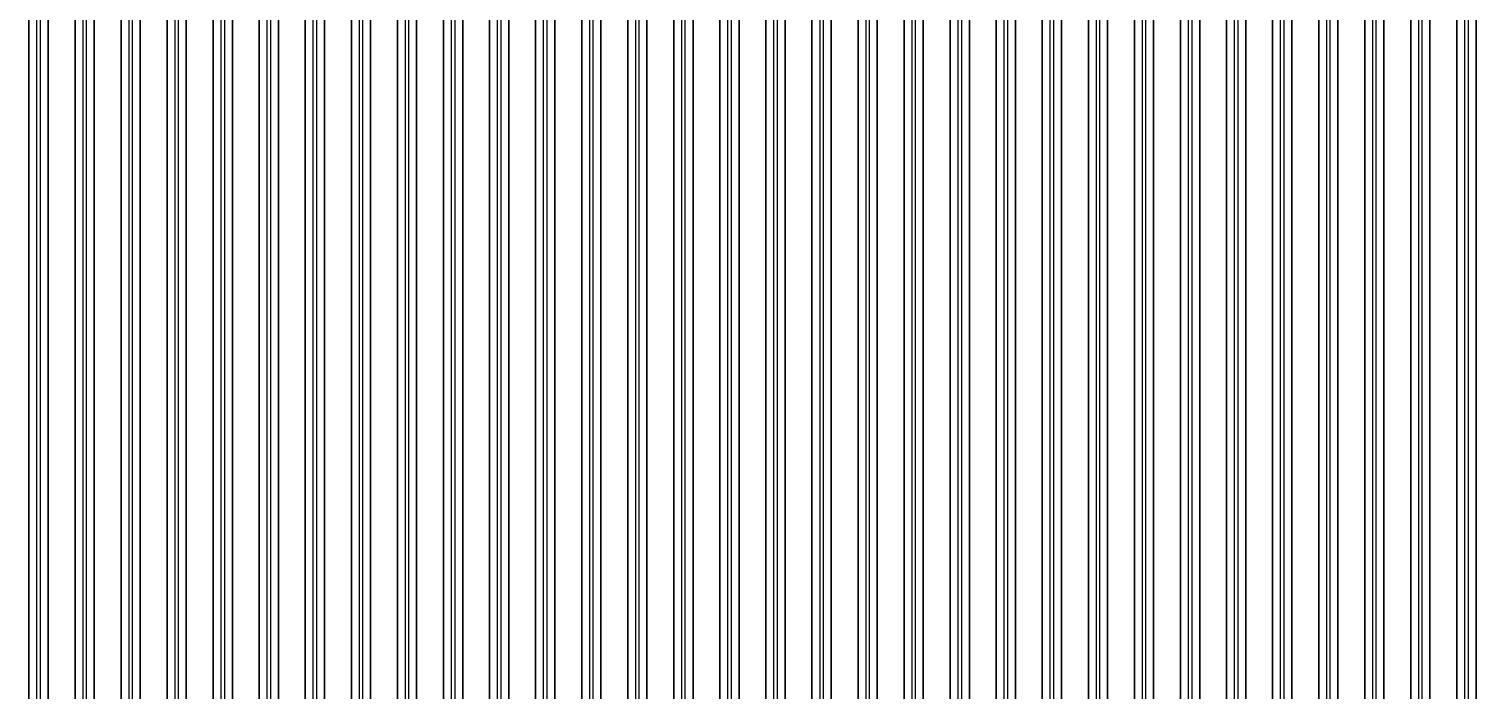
# Model space of a CAD drawing. Header units: metres. Extents: x -1550 to 1550, y -904 to 26100.
# Drawn here: x 12 to 766, y 6456 to 6800 of the extents above; entities that cross this region are included whole.
import ezdxf

# ---------------------------------------------------------------- set-up
doc = ezdxf.new("R2010")
doc.units = ezdxf.units.M
for name, color, linetype in [('Metal', 4, 'CONTINUOUS'), ('Polyimide', 3, 'CONTINUOUS'), ('Polyimide_Negative', 5, 'CONTINUOUS')]:
    doc.layers.add(name, color=color, linetype=linetype)

msp = doc.modelspace()

# ---------------------------------------------------------------- linework, layer by layer
at = {"layer": 'Metal'}
for points in [[(18, 8.5), (18, 11993.5), (16, 11993.5), (16, 11993.5), (16, 8.5)], [(42, 262.47), (42, 11993.5), (40, 11993.5), (40, 11993.5), (40, 262.47)], [(66, 516.44), (66, 11993.5), (64, 11993.5), (64, 11993.5), (64, 516.44)], [(90, 770.4), (90, 11993.5), (88, 11993.5), (88, 11993.5), (88, 770.4)], [(114, 1024.37), (114, 11993.5), (112, 11993.5), (112, 11993.5), (112, 1024.37)], [(138, 1278.34), (138, 11993.5), (136, 11993.5), (136, 11993.5), (136, 1278.34)], [(162, 1532.31), (162, 11993.5), (160, 11993.5), (160, 11993.5), (160, 1532.31)], [(186, 1786.28), (186, 11993.5), (184, 11993.5), (184, 11993.5), (184, 1786.28)], [(210, 2040.25), (210, 11993.5), (208, 11993.5), (208, 11993.5), (208, 2040.25)], [(234, 2294.21), (234, 11993.5), (232, 11993.5), (232, 11993.5), (232, 2294.21)], [(258, 2548.18), (258, 11993.5), (256, 11993.5), (256, 11993.5), (256, 2548.18)], [(282, 2802.15), (282, 11993.5), (280, 11993.5), (280, 11993.5), (280, 2802.15)], [(306, 3056.12), (306, 11993.5), (304, 11993.5), (304, 11993.5), (304, 3056.12)], [(330, 3310.09), (330, 11993.5), (328, 11993.5), (328, 11993.5), (328, 3310.09)], [(354, 3564.06), (354, 11993.5), (352, 11993.5), (352, 11993.5), (352, 3564.06)], [(378, 3818.02), (378, 11993.5), (376, 11993.5), (376, 11993.5), (376, 3818.02)], [(402, 3975.01), (402, 11993.5), (400, 11993.5), (400, 11993.5), (400, 3975.01)], [(426, 4035.01), (426, 11993.5), (424, 11993.5), (424, 11993.5), (424, 4035.01)], [(450, 4095.01), (450, 11993.5), (448, 11993.5), (448, 11993.5), (448, 4095.01)], [(474, 4155.01), (474, 11993.5), (472, 11993.5), (472, 11993.5), (472, 4155.01)], [(498, 4215.01), (498, 11993.5), (496, 11993.5), (496, 11993.5), (496, 4215.01)], [(522, 4275.01), (522, 11993.5), (520, 11993.5), (520, 11993.5), (520, 4275.01)], [(546, 4335.01), (546, 11993.5), (544, 11993.5), (544, 11993.5), (544, 4335.01)], [(570, 4395.01), (570, 11993.5), (568, 11993.5), (568, 11993.5), (568, 4395.01)], [(594, 4551.99), (594, 11993.5), (592, 11993.5), (592, 11993.5), (592, 4551.99)], [(618, 4805.96), (618, 11993.5), (616, 11993.5), (616, 11993.5), (616, 4805.96)], [(640, 11993.5), (640, 5059.93)], [(642, 5059.93), (642, 11993.5)], [(664, 11993.5), (664, 5313.9)], [(666, 5313.9), (666, 11993.5)], [(688, 11993.5), (688, 5567.87)], [(690, 5567.87), (690, 11993.5)], [(712, 11993.5), (712, 5821.83)], [(714, 5821.83), (714, 11993.5)], [(736, 11993.5), (736, 6075.8)], [(738, 6075.8), (738, 11993.5)], [(760, 11993.5), (760, 6329.77)], [(762, 6329.77), (762, 11993.5)]]:
    msp.add_lwpolyline(points, dxfattribs=at)
at = {"layer": 'Polyimide'}
for points in [[(12, 12.5), (12, 11978.5)], [(22, 11978.5), (22, 12.5)], [(36, 266.47), (36, 11978.5)], [(46, 11978.5), (46, 266.47)], [(60, 520.44), (60, 11978.5)], [(70, 11978.5), (70, 520.44)], [(84, 774.4), (84, 11978.5)], [(94, 11978.5), (94, 774.4)], [(108, 1028.37), (108, 11978.5)], [(118, 11978.5), (118, 1028.37)], [(132, 1282.34), (132, 11978.5)], [(142, 11978.5), (142, 1282.34)], [(156, 1536.31), (156, 11978.5)], [(166, 11978.5), (166, 1536.31)], [(180, 1790.28), (180, 11978.5)], [(190, 11978.5), (190, 1790.28)], [(204, 2044.25), (204, 11978.5)], [(214, 11978.5), (214, 2044.25)], [(228, 2298.21), (228, 11978.5)], [(238, 11978.5), (238, 2298.21)], [(252, 2552.18), (252, 11978.5)], [(262, 11978.5), (262, 2552.18)], [(276, 2806.15), (276, 11978.5)], [(286, 11978.5), (286, 2806.15)], [(300, 3060.12), (300, 11978.5)], [(310, 11978.5), (310, 3060.12)], [(324, 3314.09), (324, 11978.5)], [(334, 11978.5), (334, 3314.09)], [(348, 3568.06), (348, 11978.5)], [(358, 11978.5), (358, 3568.06)], [(372, 3822.02), (372, 11978.5)], [(382, 11978.5), (382, 3822.02)], [(396, 3979.01), (396, 11978.5)], [(406, 11978.5), (406, 3979.01)], [(420, 4039.01), (420, 11978.5)], [(430, 11978.5), (430, 4039.01)], [(444, 4099.01), (444, 11978.5)], [(454, 11978.5), (454, 4099.01)], [(468, 4159.01), (468, 11978.5)], [(478, 11978.5), (478, 4159.01)], [(492, 4219.01), (492, 11978.5)], [(502, 11978.5), (502, 4219.01)], [(516, 4279.01), (516, 11978.5)], [(526, 11978.5), (526, 4279.01)], [(540, 4339.01), (540, 11978.5)], [(550, 11978.5), (550, 4339.01)], [(564, 4399.01), (564, 11978.5)], [(574, 11978.5), (574, 4399.01)], [(588, 4555.99), (588, 11978.5)], [(598, 11978.5), (598, 4555.99)], [(612, 4809.96), (612, 11978.5)], [(622, 11978.5), (622, 4809.96)], [(636, 5063.93), (636, 11978.5)], [(646, 11978.5), (646, 5063.93)], [(660, 5317.9), (660, 11978.5)], [(670, 11978.5), (670, 5317.9)], [(684, 5571.87), (684, 11978.5)], [(694, 11978.5), (694, 5571.87)], [(708, 5825.83), (708, 11978.5)], [(718, 11978.5), (718, 5825.83)], [(732, 6079.8), (732, 11978.5)], [(742, 11978.5), (742, 6079.8)], [(756, 6333.77), (756, 11978.5)], [(766, 11978.5), (766, 6333.77)]]:
    msp.add_lwpolyline(points, dxfattribs=at)
at = {"layer": 'Polyimide_Negative'}
for points in [[(12, 11978.5), (12, 12.5)], [(22, 12.5), (22, 11978.5)], [(36, 11978.5), (36, 266.47)], [(46, 266.47), (46, 11978.5)], [(60, 11978.5), (60, 520.44)], [(70, 520.44), (70, 11978.5)], [(84, 11978.5), (84, 774.4)], [(94, 774.4), (94, 11978.5)], [(108, 11978.5), (108, 1028.37)], [(118, 1028.37), (118, 11978.5)], [(132, 11978.5), (132, 1282.34)], [(142, 1282.34), (142, 11978.5)], [(156, 11978.5), (156, 1536.31)], [(166, 1536.31), (166, 11978.5)], [(180, 11978.5), (180, 1790.28)], [(190, 1790.28), (190, 11978.5)], [(204, 11978.5), (204, 2044.25)], [(214, 2044.25), (214, 11978.5)], [(228, 11978.5), (228, 2298.21)], [(238, 2298.21), (238, 11978.5)], [(252, 11978.5), (252, 2552.18)], [(262, 2552.18), (262, 11978.5)], [(276, 11978.5), (276, 2806.15)], [(286, 2806.15), (286, 11978.5)], [(300, 11978.5), (300, 3060.12)], [(310, 3060.12), (310, 11978.5)], [(324, 11978.5), (324, 3314.09)], [(334, 3314.09), (334, 11978.5)], [(348, 11978.5), (348, 3568.06)], [(358, 3568.06), (358, 11978.5)], [(372, 11978.5), (372, 3822.02)], [(382, 3822.02), (382, 11978.5)], [(396, 11978.5), (396, 3979.01)], [(406, 3979.01), (406, 11978.5)], [(420, 11978.5), (420, 4039.01)], [(430, 4039.01), (430, 11978.5)], [(444, 11978.5), (444, 4099.01)], [(454, 4099.01), (454, 11978.5)], [(468, 11978.5), (468, 4159.01)], [(478, 4159.01), (478, 11978.5)], [(492, 11978.5), (492, 4219.01)], [(502, 4219.01), (502, 11978.5)], [(516, 11978.5), (516, 4279.01)], [(526, 4279.01), (526, 11978.5)], [(540, 11978.5), (540, 4339.01)], [(550, 4339.01), (550, 11978.5)], [(564, 11978.5), (564, 4399.01)], [(574, 4399.01), (574, 11978.5)], [(588, 11978.5), (588, 4555.99)], [(598, 4555.99), (598, 11978.5)], [(612, 11978.5), (612, 4809.96)], [(622, 4809.96), (622, 11978.5)], [(636, 11978.5), (636, 5063.93)], [(646, 5063.93), (646, 11978.5)], [(660, 11978.5), (660, 5317.9)], [(670, 5317.9), (670, 11978.5)], [(684, 11978.5), (684, 5571.87)], [(694, 5571.87), (694, 11978.5)], [(708, 11978.5), (708, 5825.83)], [(718, 5825.83), (718, 11978.5)], [(732, 11978.5), (732, 6079.8)], [(742, 6079.8), (742, 11978.5)], [(756, 11978.5), (756, 6333.77)], [(766, 6333.77), (766, 11978.5)]]:
    msp.add_lwpolyline(points, dxfattribs=at)

doc.saveas('drawing.dxf')
